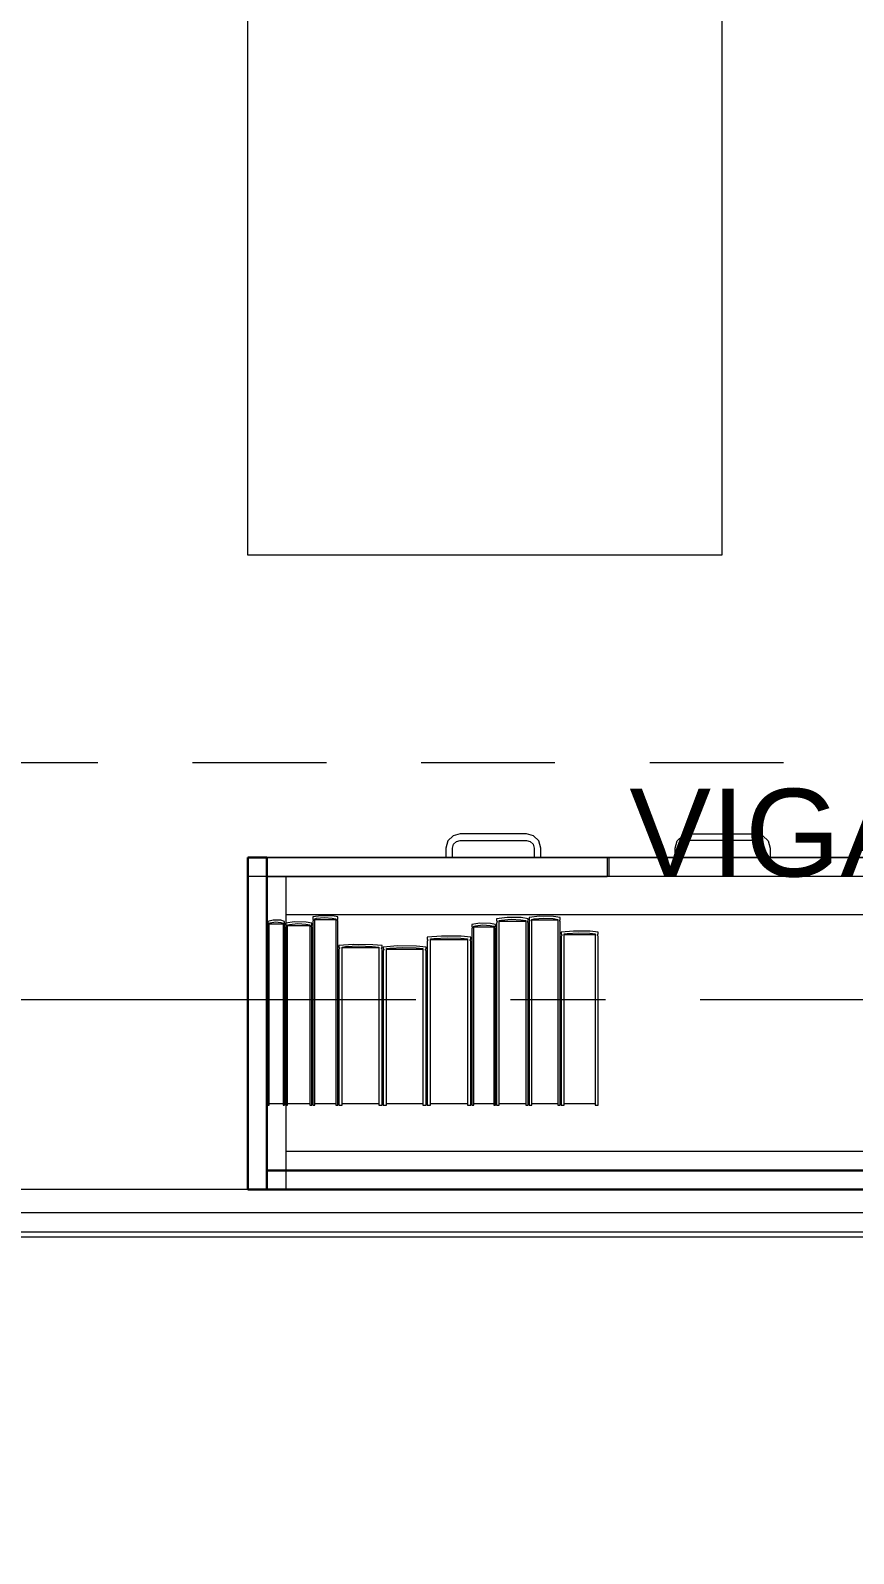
# Model space of a CAD drawing. Header units: inches. Extents: x -19 to 5698, y -728 to 92.
# Drawn here: x 312.239 to 313.107, y 29.366 to 30.972 of the extents above; entities that cross this region are included whole.
import ezdxf

# ---------------------------------------------------------------- set-up
doc = ezdxf.new("R2010")
doc.units = ezdxf.units.IN
doc.header["$MEASUREMENT"] = 0
doc.set_wipeout_variables(frame=1)
for name, pattern in [('HIDDEN', [0.375, 0.25, -0.125]), ('Hidden Line', [0.195611, 0.141111, -0.0545]), ('Punto & Raya', [0.65, 0.5, -0.075, 0, -0.075]), ('Wipeout_Contour', [1, 0, -1])]:
    doc.linetypes.add(name, pattern=pattern)
doc.layers.get('0').update_dxf_attribs({"color": 61})
doc.layers.add('00 conduct tomacorr', color=120, linetype='HIDDEN', lineweight=30)
for name, color, linetype in [('02 _ ARQ _ ALB _ Ejes Generales', 251, 'Continuous'), ('02 _ ARQ _ ZON _ Espacio.3D', 7, 'Continuous'), ('08 _ STR _ EXT _ 09 Vigas', 251, 'Continuous'), ('Acabado - Muros', 7, 'Continuous'), ('Interior - Mobiliario', 7, 'Continuous'), ('Notas - Etiquetas', 7, 'Continuous')]:
    doc.layers.add(name, color=color, linetype=linetype)
doc.styles.add('Estilo_Generado_4', font='swisse.ttf')
doc.dimstyles.new('Estilo_Generado__8', dxfattribs={"dimtxt": 0.18, "dimasz": 0.0912, "dimexe": 0.18, "dimexo": 0.0625, "dimgap": 0, "dimtad": 0, "dimtih": 1, "dimtoh": 1, "dimdec": 4, "dimzin": 0, "dimdsep": 46, "dimcen": 0.09, "dimadec": 0, "dimazin": 0, "dimtfac": 1, "dimtdec": 4, "dimtmove": 0, "dimatfit": 3, "dimldrblk": 'ARROWHEAD_5', "dimfxl": 1, "dimtolj": 1, "dimtzin": 0, "dimarcsym": 0})

# ---------------------------------------------------------------- blocks, each defined once
blk = doc.blocks.new('ARROWHEAD_5')
at = {"linetype": 'Continuous', "lineweight": 0}
blk.add_hatch(color=0, dxfattribs=at).paths.add_polyline_path([(-1, 0.2679), (0, 0), (-1, -0.2679)])
at = {"color": 0, "linetype": 'Continuous', "lineweight": 0}
blk.add_line((0, 0), (-1, 0), dxfattribs=at)

msp = doc.modelspace()

# ---------------------------------------------------------------- linework, layer by layer
at = {"layer": '00 conduct tomacorr'}
msp.add_arc((307.6446, 43.2399, -0.0007), 13.0329, 273.26995, 294.05786, dxfattribs=at)
at = {"layer": '02 _ ARQ _ ZON _ Espacio.3D', "color": 254, "linetype": 'Continuous', "lineweight": 0, "flags": 128}
for points in [[(315.07, 39), (314.57, 39), (314.57, 39.4), (310.7229, 39.4), (310.7234, 39.7505), (308.4643, 39.75), (308.47, 39.4), (308.07, 39.4), (308.07, 39), (307.57, 39), (307.57, 39.7505), (306.294, 39.7505), (306.294, 39.3999), (306.064, 39.4), (306.064, 39.7505), (304.72, 39.75), (304.72, 29.75), (307.57, 29.75), (307.57, 30.6), (308.07, 30.6), (308.07, 29.75), (314.5697, 29.75), (314.57, 30.6), (315.07, 30.6)], [(324.17, 27), (324.17, 29.7), (300.57, 29.7), (297.57, 29.7), (297.5701, 17.4)]]:
    msp.add_lwpolyline(points, dxfattribs=at)
at = {"layer": '08 _ STR _ EXT _ 09 Vigas', "color": 251, "linetype": 'Hidden Line', "lineweight": 13, "true_color": 0x636466}
msp.add_line((308.07, 30.2), (314.57, 30.2), dxfattribs=at)
at = {"layer": 'Interior - Mobiliario', "color": 175, "linetype": 'Continuous', "lineweight": 13}
for p, q in [((312.6847, 30.1229), (312.6792, 30.1174)), ((312.6922, 30.1249), (312.6847, 30.1229)), ((312.7622, 30.1249), (312.6922, 30.1249)), ((312.7697, 30.1229), (312.7622, 30.1249)), ((312.7751, 30.1174), (312.7697, 30.1229)), ((312.9212, 30.1174), (312.9267, 30.1229)), ((312.9267, 30.1229), (312.9342, 30.1249)), ((312.9342, 30.1249), (313.0042, 30.1249)), ((313.0042, 30.1249), (313.0117, 30.1229)), ((313.0117, 30.1229), (313.0171, 30.1174)), ((312.6792, 30.1174), (312.6772, 30.1099)), ((312.6772, 30.1099), (312.6772, 30.0999)), ((312.6842, 30.1099), (312.6852, 30.1139)), ((312.6842, 30.0999), (312.6842, 30.1099)), ((312.6852, 30.1139), (312.6882, 30.1169)), ((312.6882, 30.1169), (312.6922, 30.1179)), ((312.6922, 30.1179), (312.7622, 30.1179)), ((312.7622, 30.1179), (312.7662, 30.1169)), ((312.7662, 30.1169), (312.7691, 30.1139)), ((312.7691, 30.1139), (312.7702, 30.1099)), ((312.7702, 30.1099), (312.7702, 30.0999)), ((312.7772, 30.1099), (312.7751, 30.1174)), ((312.7772, 30.0999), (312.7772, 30.1099)), ((312.9192, 30.1099), (312.9212, 30.1174)), ((312.9192, 30.0999), (312.9192, 30.1099)), ((312.9272, 30.1139), (312.9262, 30.1099)), ((312.9262, 30.1099), (312.9262, 30.0999)), ((312.9302, 30.1169), (312.9272, 30.1139)), ((312.9342, 30.1179), (312.9302, 30.1169)), ((313.0042, 30.1179), (312.9342, 30.1179)), ((313.0082, 30.1169), (313.0042, 30.1179)), ((313.0111, 30.1139), (313.0082, 30.1169)), ((313.0122, 30.1099), (313.0111, 30.1139)), ((313.0122, 30.0999), (313.0122, 30.1099)), ((313.0171, 30.1174), (313.0192, 30.1099)), ((313.0192, 30.1099), (313.0192, 30.0999)), ((312.6772, 30.0999), (312.6842, 30.0999)), ((312.7702, 30.0999), (312.7772, 30.0999)), ((312.8472, 30.0999), (312.8472, 30.0799)), ((313.2082, 30.0999), (312.8492, 30.0999)), ((312.8492, 30.0999), (312.8492, 30.0799)), ((312.9262, 30.0999), (312.9192, 30.0999)), ((313.0192, 30.0999), (313.0122, 30.0999)), ((313.9482, 30.0799), (312.4882, 30.0799)), ((312.4882, 30.0799), (312.4882, 29.7699)), ((313.9282, 30.0799), (312.5082, 30.0799)), ((312.5082, 30.0799), (312.5082, 30.0399)), ((313.2082, 30.0799), (312.8492, 30.0799)), ((312.4974, 30.032), (312.5029, 30.0315)), ((312.5029, 30.0315), (312.5056, 30.0307)), ((312.507, 30.0326), (312.5031, 30.0337)), ((312.5056, 30.0307), (312.5056, 29.8386)), ((312.5067, 30.0296), (312.5068, 30.0299)), ((312.5067, 30.0293), (312.5067, 30.0296)), ((312.5068, 30.029), (312.5067, 30.0293)), ((312.5068, 30.0299), (312.5069, 30.0301)), ((312.5068, 30.0287), (312.5068, 30.029)), ((312.5069, 30.0285), (312.5068, 30.0287)), ((312.5069, 30.0301), (312.507, 30.0304)), ((312.507, 30.0283), (312.5069, 30.0285)), ((312.507, 30.0305), (312.507, 30.0326)), ((312.507, 30.0304), (312.507, 30.0305)), ((312.507, 29.8386), (312.507, 30.0283)), ((312.5173, 30.032), (312.508, 30.0308)), ((312.508, 30.0308), (312.508, 30.0287)), ((312.508, 30.0287), (312.5082, 30.0285)), ((312.5081, 30.0266), (312.508, 30.0265)), ((312.508, 30.0265), (312.508, 29.8386)), ((312.5083, 30.0269), (312.5081, 30.0266)), ((312.5082, 30.0399), (312.5082, 29.7899)), ((312.5082, 30.0399), (313.9282, 30.0399)), ((312.5082, 30.0285), (312.5083, 30.0283)), ((312.5083, 30.0283), (312.5084, 30.028)), ((312.5084, 30.0271), (312.5083, 30.0269)), ((312.5084, 30.028), (312.5085, 30.0277)), ((312.5085, 30.0274), (312.5084, 30.0271)), ((312.5085, 30.0277), (312.5085, 30.0274)), ((312.5102, 30.0288), (312.5123, 30.0294)), ((312.5102, 29.8386), (312.5102, 30.0288)), ((312.5335, 30.0279), (312.5102, 30.0279)), ((312.5123, 30.0294), (312.5208, 30.0302)), ((312.5296, 30.0318), (312.5173, 30.032)), ((312.5208, 30.0302), (312.5293, 30.0297)), ((312.5293, 30.0297), (312.5335, 30.0288)), ((312.5357, 30.0308), (312.5296, 30.0318)), ((312.5335, 30.0288), (312.5335, 29.8386)), ((312.5352, 30.0278), (312.5353, 30.028)), ((312.5352, 30.0275), (312.5352, 30.0278)), ((312.5353, 30.0272), (312.5352, 30.0275)), ((312.5353, 30.028), (312.5354, 30.0283)), ((312.5354, 30.0269), (312.5353, 30.0272)), ((312.5354, 30.0283), (312.5356, 30.0286)), ((312.5355, 30.0267), (312.5354, 30.0269)), ((312.5357, 30.0265), (312.5355, 30.0267)), ((312.5356, 30.0286), (312.5357, 30.0287)), ((312.5357, 30.0287), (312.5357, 30.0308)), ((312.5357, 29.8386), (312.5357, 30.0265)), ((312.5456, 30.0385), (312.5367, 30.0372)), ((312.5367, 30.0372), (312.5367, 30.035)), ((312.5367, 30.035), (312.5368, 30.0348)), ((312.5368, 30.0329), (312.5367, 30.0328)), ((312.5367, 30.0328), (312.5367, 29.8386)), ((312.5368, 30.0348), (312.537, 30.0346)), ((312.537, 30.0332), (312.5368, 30.0329)), ((312.537, 30.0346), (312.5371, 30.0343)), ((312.5371, 30.0334), (312.537, 30.0332)), ((312.5371, 30.0343), (312.5371, 30.034)), ((312.5371, 30.034), (312.5371, 30.0337)), ((312.5371, 30.0337), (312.5371, 30.0334)), ((312.5388, 30.0352), (312.5408, 30.0358)), ((312.5388, 29.8386), (312.5388, 30.0352)), ((312.5611, 30.0342), (312.5388, 30.0342)), ((312.5408, 30.0358), (312.549, 30.0366)), ((312.5574, 30.0383), (312.5456, 30.0385)), ((312.549, 30.0366), (312.5572, 30.0361)), ((312.5572, 30.0361), (312.5611, 30.0352)), ((312.5633, 30.0372), (312.5574, 30.0383)), ((312.5611, 30.0352), (312.5611, 29.8386)), ((312.5628, 30.0341), (312.5629, 30.0344)), ((312.5628, 30.0338), (312.5628, 30.0341)), ((312.5629, 30.0335), (312.5628, 30.0338)), ((312.5629, 30.0344), (312.563, 30.0346)), ((312.563, 30.0332), (312.5629, 30.0335)), ((312.563, 30.0346), (312.5632, 30.0349)), ((312.5631, 30.033), (312.563, 30.0332)), ((312.5633, 30.0328), (312.5631, 30.033)), ((312.5632, 30.0349), (312.5633, 30.035)), ((312.5633, 30.035), (312.5633, 30.0372)), ((312.5633, 29.8386), (312.5633, 30.0328)), ((312.7129, 30.0306), (312.7046, 30.0294)), ((312.7046, 30.0294), (312.7046, 30.0273)), ((312.7046, 30.0273), (312.7047, 30.0271)), ((312.7047, 30.0253), (312.7046, 30.0252)), ((312.7047, 30.0271), (312.7049, 30.0269)), ((312.7048, 30.0255), (312.7047, 30.0253)), ((312.7049, 30.0258), (312.7048, 30.0255)), ((312.7049, 30.0269), (312.705, 30.0266)), ((312.705, 30.026), (312.7049, 30.0258)), ((312.705, 30.0266), (312.705, 30.0263)), ((312.705, 30.0263), (312.705, 30.026)), ((312.7066, 30.0274), (312.7085, 30.028)), ((312.7066, 29.8386), (312.7066, 30.0274)), ((312.7276, 30.0265), (312.7066, 30.0265)), ((312.7085, 30.028), (312.7162, 30.0288)), ((312.7242, 30.0304), (312.7129, 30.0306)), ((312.7162, 30.0288), (312.7239, 30.0283)), ((312.7239, 30.0283), (312.7276, 30.0274)), ((312.7296, 30.0294), (312.7242, 30.0304)), ((312.7276, 30.0274), (312.7276, 29.8386)), ((312.7292, 30.0264), (312.7293, 30.0267)), ((312.7292, 30.0261), (312.7292, 30.0264)), ((312.7293, 30.0258), (312.7292, 30.0261)), ((312.7293, 30.0267), (312.7294, 30.0269)), ((312.7294, 30.0256), (312.7293, 30.0258)), ((312.7294, 30.0269), (312.7295, 30.0272)), ((312.7295, 30.0253), (312.7294, 30.0256)), ((312.7295, 30.0272), (312.7296, 30.0273)), ((312.7296, 30.0252), (312.7295, 30.0253)), ((312.7296, 30.0273), (312.7296, 30.0294)), ((312.7418, 30.0367), (312.7306, 30.0354)), ((312.7306, 30.0354), (312.7306, 30.0333)), ((312.7306, 30.0333), (312.7308, 30.0331)), ((312.7308, 30.0312), (312.7306, 30.0311)), ((312.7306, 30.0311), (312.7306, 29.8386)), ((312.7308, 30.0331), (312.731, 30.0328)), ((312.731, 30.0314), (312.7308, 30.0312)), ((312.731, 30.0328), (312.7311, 30.0326)), ((312.7311, 30.0317), (312.731, 30.0314)), ((312.7311, 30.0326), (312.7312, 30.0323)), ((312.7312, 30.032), (312.7311, 30.0317)), ((312.7312, 30.0323), (312.7312, 30.032)), ((312.7333, 30.0334), (312.7359, 30.034)), ((312.7333, 29.8386), (312.7333, 30.0334)), ((312.7614, 30.0324), (312.7333, 30.0324)), ((312.7359, 30.034), (312.7461, 30.0348)), ((312.7567, 30.0365), (312.7418, 30.0367)), ((312.7461, 30.0348), (312.7564, 30.0343)), ((312.7564, 30.0343), (312.7614, 30.0334)), ((312.764, 30.0354), (312.7567, 30.0365)), ((312.7614, 30.0334), (312.7614, 29.8386)), ((312.7635, 30.0323), (312.7636, 30.0326)), ((312.7635, 30.0321), (312.7635, 30.0323)), ((312.7635, 30.0318), (312.7635, 30.0321)), ((312.7637, 30.0315), (312.7635, 30.0318)), ((312.7636, 30.0326), (312.7637, 30.0329)), ((312.7637, 30.0329), (312.7639, 30.0331)), ((312.7639, 30.0312), (312.7637, 30.0315)), ((312.7639, 30.0331), (312.764, 30.0333)), ((312.764, 30.0311), (312.7639, 30.0312)), ((312.764, 30.0333), (312.764, 30.0354)), ((312.764, 29.8386), (312.764, 30.0311)), ((312.776, 30.038), (312.765, 30.0367)), ((312.765, 30.0367), (312.765, 30.0346)), ((312.765, 30.0346), (312.7652, 30.0344)), ((312.7652, 30.0325), (312.765, 30.0324)), ((312.765, 30.0324), (312.765, 29.8386)), ((312.7652, 30.0344), (312.7654, 30.0341)), ((312.7654, 30.0327), (312.7652, 30.0325)), ((312.7654, 30.0341), (312.7655, 30.0339)), ((312.7655, 30.033), (312.7654, 30.0327)), ((312.7655, 30.0339), (312.7656, 30.0336)), ((312.7656, 30.0333), (312.7655, 30.033)), ((312.7656, 30.0336), (312.7656, 30.0333)), ((312.7677, 30.0347), (312.7702, 30.0353)), ((312.7677, 29.8386), (312.7677, 30.0347)), ((312.7953, 30.0337), (312.7677, 30.0337)), ((312.7702, 30.0353), (312.7802, 30.0361)), ((312.7907, 30.0378), (312.776, 30.038)), ((312.7802, 30.0361), (312.7904, 30.0356)), ((312.7904, 30.0356), (312.7953, 30.0347)), ((312.7979, 30.0367), (312.7907, 30.0378)), ((312.7953, 30.0347), (312.7953, 29.8386)), ((312.7974, 30.0339), (312.7976, 30.0342)), ((312.7974, 30.0336), (312.7974, 30.0339)), ((312.7974, 30.0333), (312.7974, 30.0336)), ((312.7974, 30.0331), (312.7974, 30.0333)), ((312.7975, 30.0328), (312.7974, 30.0331)), ((312.7977, 30.0325), (312.7975, 30.0328)), ((312.7976, 30.0342), (312.7978, 30.0344)), ((312.7979, 30.0324), (312.7977, 30.0325)), ((312.7978, 30.0344), (312.7979, 30.0346)), ((312.7979, 30.0346), (312.7979, 30.0367)), ((312.7979, 29.8386), (312.7979, 30.0324)), ((312.6727, 30.017), (312.6573, 30.0158)), ((312.6573, 30.0158), (312.6573, 30.0139)), ((312.6573, 30.0139), (312.6575, 30.0137)), ((312.6575, 30.012), (312.6573, 30.0119)), ((312.6573, 30.0119), (312.6573, 29.8386)), ((312.6575, 30.0137), (312.6578, 30.0135)), ((312.6577, 30.0122), (312.6575, 30.012)), ((312.6579, 30.0125), (312.6577, 30.0122)), ((312.6578, 30.0135), (312.658, 30.0132)), ((312.658, 30.0127), (312.6579, 30.0125)), ((312.658, 30.0132), (312.6581, 30.013)), ((312.6581, 30.013), (312.658, 30.0127)), ((312.661, 30.014), (312.6645, 30.0145)), ((312.661, 29.8386), (312.661, 30.014)), ((312.6999, 30.0131), (312.661, 30.0131)), ((312.6645, 30.0145), (312.6787, 30.0153)), ((312.6934, 30.0168), (312.6727, 30.017)), ((312.6787, 30.0153), (312.6929, 30.0148)), ((312.6929, 30.0148), (312.6999, 30.014)), ((312.7036, 30.0158), (312.6934, 30.0168)), ((312.6999, 30.014), (312.6999, 29.8386)), ((312.7028, 30.013), (312.7029, 30.0133)), ((312.7028, 30.0128), (312.7028, 30.013)), ((312.7029, 30.0125), (312.7028, 30.0128)), ((312.7029, 30.0133), (312.7031, 30.0135)), ((312.7031, 30.0123), (312.7029, 30.0125)), ((312.7031, 30.0135), (312.7034, 30.0138)), ((312.7033, 30.012), (312.7031, 30.0123)), ((312.7036, 30.0119), (312.7033, 30.012)), ((312.7034, 30.0138), (312.7036, 30.0139)), ((312.7036, 30.0139), (312.7036, 30.0158)), ((312.7036, 29.8386), (312.7036, 30.0119)), ((312.7046, 30.0252), (312.7046, 29.8386)), ((312.7296, 29.8386), (312.7296, 30.0252)), ((312.8119, 30.0223), (312.7989, 30.0211)), ((312.7989, 30.0211), (312.7989, 30.0191)), ((312.7989, 30.0191), (312.7991, 30.019)), ((312.7991, 30.0172), (312.7989, 30.0171)), ((312.7989, 30.0171), (312.7989, 29.8386)), ((312.7991, 30.019), (312.7993, 30.0188)), ((312.7993, 30.0174), (312.7991, 30.0172)), ((312.7993, 30.0188), (312.7995, 30.0185)), ((312.7995, 30.0177), (312.7993, 30.0174)), ((312.7995, 30.0185), (312.7996, 30.0182)), ((312.7996, 30.018), (312.7995, 30.0177)), ((312.7996, 30.0182), (312.7996, 30.018)), ((312.802, 30.0193), (312.805, 30.0198)), ((312.802, 29.8386), (312.802, 30.0193)), ((312.8347, 30.0184), (312.802, 30.0184)), ((312.805, 30.0198), (312.8169, 30.0206)), ((312.8293, 30.0221), (312.8119, 30.0223)), ((312.8169, 30.0206), (312.8289, 30.0201)), ((312.8289, 30.0201), (312.8347, 30.0193)), ((312.8378, 30.0211), (312.8293, 30.0221)), ((312.8347, 30.0193), (312.8347, 29.8386)), ((312.8371, 30.0183), (312.8372, 30.0186)), ((312.8371, 30.018), (312.8371, 30.0183)), ((312.8372, 30.0178), (312.8371, 30.018)), ((312.8372, 30.0186), (312.8374, 30.0188)), ((312.8374, 30.0175), (312.8372, 30.0178)), ((312.8374, 30.0188), (312.8376, 30.019)), ((312.8376, 30.0173), (312.8374, 30.0175)), ((312.8376, 30.019), (312.8378, 30.0191)), ((312.8378, 30.0171), (312.8376, 30.0173)), ((312.8378, 30.0191), (312.8378, 30.0211)), ((312.8378, 29.8386), (312.8378, 30.0171)), ((312.5795, 30.0082), (312.5643, 30.0071)), ((312.5643, 30.0071), (312.5643, 30.0053)), ((312.5643, 30.0053), (312.5645, 30.0051)), ((312.5644, 30.0035), (312.5643, 30.0034)), ((312.5643, 30.0034), (312.5643, 29.8386)), ((312.5647, 30.0037), (312.5644, 30.0035)), ((312.5645, 30.0051), (312.5648, 30.0049)), ((312.5649, 30.0039), (312.5647, 30.0037)), ((312.5648, 30.0049), (312.5649, 30.0047)), ((312.5649, 30.0047), (312.565, 30.0044)), ((312.565, 30.0042), (312.5649, 30.0039)), ((312.565, 30.0044), (312.565, 30.0042)), ((312.5679, 30.0054), (312.5714, 30.0059)), ((312.5679, 29.8386), (312.5679, 30.0054)), ((312.6063, 30.0046), (312.5679, 30.0046)), ((312.5714, 30.0059), (312.5854, 30.0066)), ((312.6, 30.008), (312.5795, 30.0082)), ((312.5854, 30.0066), (312.5995, 30.0062)), ((312.5995, 30.0062), (312.6063, 30.0054)), ((312.61, 30.0071), (312.6, 30.008)), ((312.6063, 30.0054), (312.6063, 29.8386)), ((312.6092, 30.0045), (312.6093, 30.0047)), ((312.6092, 30.0042), (312.6092, 30.0045)), ((312.6093, 30.004), (312.6092, 30.0042)), ((312.6093, 30.0047), (312.6095, 30.0049)), ((312.6095, 30.0037), (312.6093, 30.004)), ((312.6095, 30.0049), (312.6098, 30.0052)), ((312.6097, 30.0035), (312.6095, 30.0037)), ((312.61, 30.0034), (312.6097, 30.0035)), ((312.6098, 30.0052), (312.61, 30.0053)), ((312.61, 30.0053), (312.61, 30.0071)), ((312.61, 29.8386), (312.61, 30.0034)), ((312.6261, 30.0066), (312.611, 30.0055)), ((312.611, 30.0055), (312.611, 30.0037)), ((312.611, 30.0037), (312.6112, 30.0036)), ((312.6112, 30.0019), (312.611, 30.0019)), ((312.611, 30.0019), (312.611, 29.8386)), ((312.6112, 30.0036), (312.6115, 30.0033)), ((312.6114, 30.0022), (312.6112, 30.0019)), ((312.6116, 30.0024), (312.6114, 30.0022)), ((312.6115, 30.0033), (312.6117, 30.0031)), ((312.6117, 30.0026), (312.6116, 30.0024)), ((312.6117, 30.0031), (312.6118, 30.0029)), ((312.6118, 30.0029), (312.6117, 30.0026)), ((312.6146, 30.0038), (312.6181, 30.0043)), ((312.6146, 29.8386), (312.6146, 30.0038)), ((312.6527, 30.003), (312.6146, 30.003)), ((312.6181, 30.0043), (312.6319, 30.005)), ((312.6463, 30.0064), (312.6261, 30.0066)), ((312.6319, 30.005), (312.6459, 30.0046)), ((312.6459, 30.0046), (312.6527, 30.0038)), ((312.6563, 30.0055), (312.6463, 30.0064)), ((312.6527, 30.0038), (312.6527, 29.8386)), ((312.6555, 30.0029), (312.6556, 30.0032)), ((312.6555, 30.0027), (312.6555, 30.0029)), ((312.6556, 30.0024), (312.6555, 30.0027)), ((312.6556, 30.0032), (312.6558, 30.0034)), ((312.6558, 30.0022), (312.6556, 30.0024)), ((312.6558, 30.0034), (312.6561, 30.0036)), ((312.656, 30.002), (312.6558, 30.0022)), ((312.6563, 30.0019), (312.656, 30.002)), ((312.6561, 30.0036), (312.6563, 30.0037)), ((312.6563, 30.0037), (312.6563, 30.0055)), ((312.6563, 29.8386), (312.6563, 30.0019)), ((312.5056, 29.8386), (312.507, 29.8386)), ((312.508, 29.8386), (312.5102, 29.8386)), ((312.5102, 29.8405), (312.5335, 29.8405)), ((312.5335, 29.8386), (312.5357, 29.8386)), ((312.5367, 29.8386), (312.5388, 29.8386)), ((312.5388, 29.8406), (312.5611, 29.8406)), ((312.5611, 29.8386), (312.5633, 29.8386)), ((312.5643, 29.8386), (312.5679, 29.8386)), ((312.5679, 29.8403), (312.6063, 29.8403)), ((312.6063, 29.8386), (312.61, 29.8386)), ((312.611, 29.8386), (312.6146, 29.8386)), ((312.6146, 29.8403), (312.6527, 29.8403)), ((312.6527, 29.8386), (312.6563, 29.8386)), ((312.6573, 29.8386), (312.661, 29.8386)), ((312.661, 29.8404), (312.6999, 29.8404)), ((312.6999, 29.8386), (312.7036, 29.8386)), ((312.7046, 29.8386), (312.7066, 29.8386)), ((312.7066, 29.8405), (312.7276, 29.8405)), ((312.7276, 29.8386), (312.7296, 29.8386)), ((312.7306, 29.8386), (312.7333, 29.8386)), ((312.7333, 29.8406), (312.7614, 29.8406)), ((312.7614, 29.8386), (312.764, 29.8386)), ((312.765, 29.8386), (312.7677, 29.8386)), ((312.7677, 29.8406), (312.7953, 29.8406)), ((312.7953, 29.8386), (312.7979, 29.8386)), ((312.7989, 29.8386), (312.802, 29.8386)), ((312.802, 29.8404), (312.8347, 29.8404)), ((312.8347, 29.8386), (312.8378, 29.8386)), ((313.9282, 29.7899), (312.5082, 29.7899)), ((312.4882, 29.7699), (313.9482, 29.7699))]:
    msp.add_line(p, q, dxfattribs=at)
at = {"layer": 'Interior - Mobiliario', "color": 175, "linetype": 'Continuous', "lineweight": 13, "flags": 128}
msp.add_lwpolyline([(312.4682, 31.7189), (313.9682, 31.7189), (313.9682, 31.1189), (312.9682, 31.1189), (312.9682, 30.4189), (312.4682, 30.4189)], close=True, dxfattribs=at)

# ---------------------------------------------------------------- texts
at = {"layer": 'Notas - Etiquetas', "color": 171, "linetype": 'Continuous', "lineweight": 13, "insert": (312.8708, 30.1724), "char_height": 0.0925, "attachment_point": 1, "style": 'Estilo_Generado_4'}
msp.add_mtext('\\A1;{\\pql;\\fSwis721 Ex BT|b0|i0|c0|p34;VIGA-103\\fSwis721 Ex BT|b0|i0|c0|p34; \\fSwis721 Ex BT|b0|i0|c0|p34;0.90\\fSwis721 Ex BT|b0|i0|c0|p34;x\\fSwis721 Ex BT|b0|i0|c0|p34;0.50\\fSwis721 Ex BT|b0|i0|c0|p34;m}', dxfattribs=at)

# ---------------------------------------------------------------- next in the draw order: wipeouts: each hides what was drawn before it
at = {"color": 254, "linetype": 'Wipeout_Contour', "lineweight": 0, "ltscale": 14684.952068}
msp.add_wipeout([(311.37, 29.75), (311.37, 29.7), (313.5035, 29.7), (313.5035, 29.733), (313.52, 29.733), (313.52, 29.75)], dxfattribs=at).dxf.layer = 'Acabado - Muros'

# ---------------------------------------------------------------- next in the draw order: linework, layer by layer
at = {"layer": 'Acabado - Muros', "color": 251, "linetype": 'Continuous', "lineweight": 13, "flags": 128}
for points in [[(311.37, 29.75), (313.52, 29.75), (314.47, 29.75)], [(311.37, 29.7), (313.5035, 29.7)]]:
    msp.add_lwpolyline(points, dxfattribs=at)

# ---------------------------------------------------------------- next in the draw order: wipeouts: each hides what was drawn before it
at = {"color": 254, "linetype": 'Wipeout_Contour', "lineweight": 0, "ltscale": 9789.177052}
msp.add_wipeout([(313.5035, 29.705), (313.5035, 29.725), (311.37, 29.725), (311.37, 29.705)], dxfattribs=at).dxf.layer = 'Acabado - Muros'
at = {"color": 254, "linetype": 'Wipeout_Contour', "lineweight": 0, "ltscale": 9792.304458}
msp.add_wipeout([(313.9482, 29.7699), (312.4882, 29.7699), (312.4882, 29.7499), (313.9482, 29.7499)], dxfattribs=at).dxf.layer = 'Interior - Mobiliario'

# ---------------------------------------------------------------- next in the draw order: linework, layer by layer
at = {"layer": '08 _ STR _ EXT _ 09 Vigas', "color": 251, "linetype": 'Hidden Line', "lineweight": 13, "true_color": 0x636466}
msp.add_line((308.07, 29.7), (321.57, 29.7), dxfattribs=at)
at = {"layer": 'Acabado - Muros', "color": 7, "linetype": 'Continuous', "lineweight": 13, "flags": 128}
msp.add_lwpolyline([(313.5035, 29.705), (313.5035, 29.725), (311.37, 29.725), (311.37, 29.705)], close=True, dxfattribs=at)
at = {"layer": 'Interior - Mobiliario', "color": 175, "linetype": 'Continuous', "lineweight": 13}
for p, q in [((312.5082, 29.7899), (312.5082, 29.7499)), ((313.9482, 29.7699), (312.4882, 29.7699)), ((312.4882, 29.7699), (312.4882, 29.7499)), ((312.4882, 29.7499), (313.9482, 29.7499)), ((312.5082, 29.7499), (313.9282, 29.7499))]:
    msp.add_line(p, q, dxfattribs=at)
at = {"layer": 'Interior - Mobiliario', "color": 175, "linetype": 'Continuous', "lineweight": 30}
for p, q in [((312.4882, 29.7699), (312.4882, 29.7499)), ((312.4882, 29.7699), (313.9482, 29.7699)), ((312.4882, 29.7499), (313.9482, 29.7499))]:
    msp.add_line(p, q, dxfattribs=at)

# ---------------------------------------------------------------- next in the draw order: leaders
at = {"layer": 'Notas - Etiquetas', "color": 144, "linetype": 'Continuous', "lineweight": 13, "annotation_type": 0, "has_hookline": 1, "hookline_direction": 1, "text_width": 1.9482}
msp.add_leader([(316.6205, 29.715), (316.6205, 29.4546), (314.5809, 29.4546)], dimstyle='Estilo_Generado__8', dxfattribs=at)

# ---------------------------------------------------------------- next in the draw order: wipeouts: each hides what was drawn before it
at = {"color": 254, "linetype": 'Wipeout_Contour', "lineweight": 0, "ltscale": 9789.352755}
msp.add_wipeout([(312.4882, 30.0999), (312.4682, 30.0999), (312.4682, 29.7499), (312.4882, 29.7499)], dxfattribs=at).dxf.layer = 'Interior - Mobiliario'

# ---------------------------------------------------------------- next in the draw order: linework, layer by layer
at = {"layer": '02 _ ARQ _ ALB _ Ejes Generales', "color": 251, "linetype": 'Punto & Raya', "lineweight": 13, "true_color": 0x636466}
msp.add_line((283.3455, 29.95), (332.07, 29.95), dxfattribs=at)
at = {"layer": 'Interior - Mobiliario', "color": 175, "linetype": 'Continuous', "lineweight": 30}
for p, q in [((312.4682, 30.0999), (312.4682, 29.7499)), ((312.4682, 30.0999), (312.4882, 30.0999)), ((312.4882, 30.0999), (312.4882, 29.7499)), ((312.4682, 29.7499), (312.4882, 29.7499))]:
    msp.add_line(p, q, dxfattribs=at)
at = {"layer": 'Interior - Mobiliario', "color": 175, "linetype": 'Continuous', "lineweight": 13}
for p, q in [((312.4882, 30.0999), (312.4682, 30.0999)), ((312.4682, 30.0999), (312.4682, 29.7499)), ((312.4682, 30.0999), (313.9682, 30.0999)), ((312.4682, 29.7499), (312.4682, 30.0999)), ((312.4882, 29.7499), (312.4882, 30.0999)), ((313.9482, 30.0999), (312.4882, 30.0999)), ((312.4882, 30.0999), (312.4882, 29.7499)), ((313.9482, 30.0999), (312.4882, 30.0999)), ((312.4882, 30.0999), (312.4882, 29.7699)), ((312.4882, 30.0999), (312.8472, 30.0999)), ((312.4882, 30.0999), (312.4882, 30.0799)), ((312.5082, 30.0799), (312.4682, 30.0799)), ((312.4682, 30.0799), (312.4682, 29.7499)), ((313.9482, 30.0799), (312.4882, 30.0799)), ((312.4882, 30.0799), (312.4882, 29.7699)), ((313.9482, 30.0799), (312.4882, 30.0799)), ((312.4882, 30.0799), (312.4882, 29.7699)), ((312.4882, 30.0799), (312.8472, 30.0799)), ((312.4951, 30.0339), (312.4892, 30.0326)), ((312.4892, 30.0326), (312.4892, 30.0305)), ((312.4892, 30.0305), (312.4893, 30.0303)), ((312.4893, 30.0287), (312.4892, 30.0284)), ((312.4892, 30.0284), (312.4892, 30.0283)), ((312.4892, 30.0283), (312.4892, 29.8386)), ((312.4893, 30.0303), (312.4894, 30.0301)), ((312.4894, 30.029), (312.4893, 30.0287)), ((312.4894, 30.0301), (312.4894, 30.0298)), ((312.4894, 30.0298), (312.4895, 30.0295)), ((312.4895, 30.0292), (312.4894, 30.029)), ((312.4895, 30.0295), (312.4895, 30.0292)), ((312.4906, 30.0307), (312.4919, 30.0312)), ((312.4906, 29.8386), (312.4906, 30.0307)), ((312.5056, 30.0297), (312.4906, 30.0297)), ((312.4919, 30.0312), (312.4974, 30.032)), ((312.5031, 30.0337), (312.4951, 30.0339)), ((312.4892, 29.8386), (312.4906, 29.8386)), ((312.4906, 29.8405), (312.5056, 29.8405)), ((312.4882, 29.7699), (313.9482, 29.7699)), ((312.4882, 29.7699), (313.9482, 29.7699)), ((312.4882, 29.7699), (313.9482, 29.7699)), ((312.4682, 29.7499), (312.4882, 29.7499)), ((312.4682, 29.7499), (312.5082, 29.7499)), ((313.9682, 29.7499), (312.4682, 29.7499)), ((312.4882, 29.7499), (313.9482, 29.7499))]:
    msp.add_line(p, q, dxfattribs=at)

doc.saveas('drawing.dxf')
